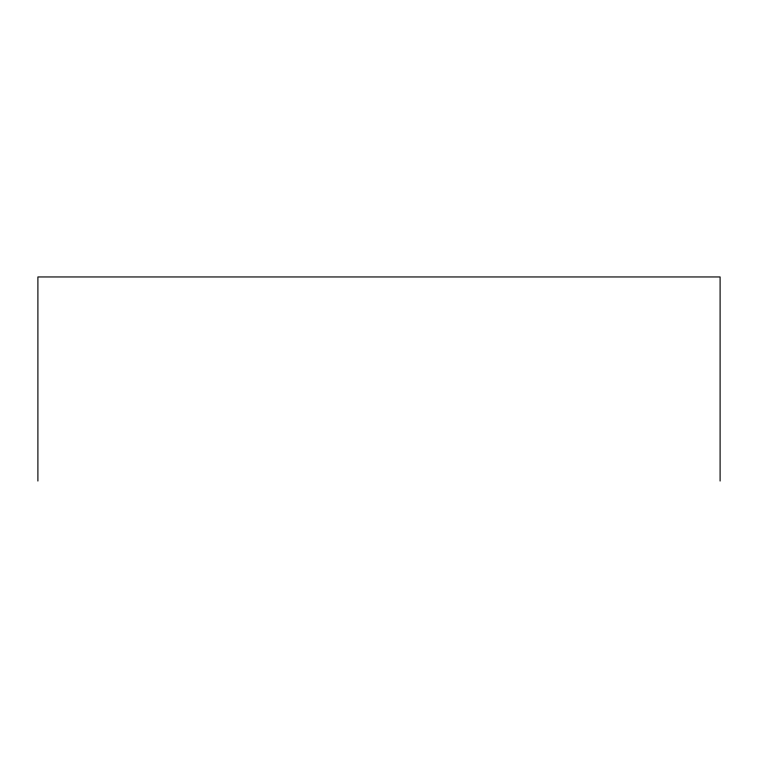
<?xml version="1.0" encoding="UTF-8"?>
<svg xmlns="http://www.w3.org/2000/svg" width="758" height="758" viewBox="0 0 758 758"><rect width="100%" height="100%" fill="white"/><g stroke="black" fill="none" stroke-linecap="round" stroke-linejoin="round"><path stroke-width="1.14" d="M720.1 481.046L720.1 276.954L37.9 276.954L37.9 481.046"/></g></svg>
